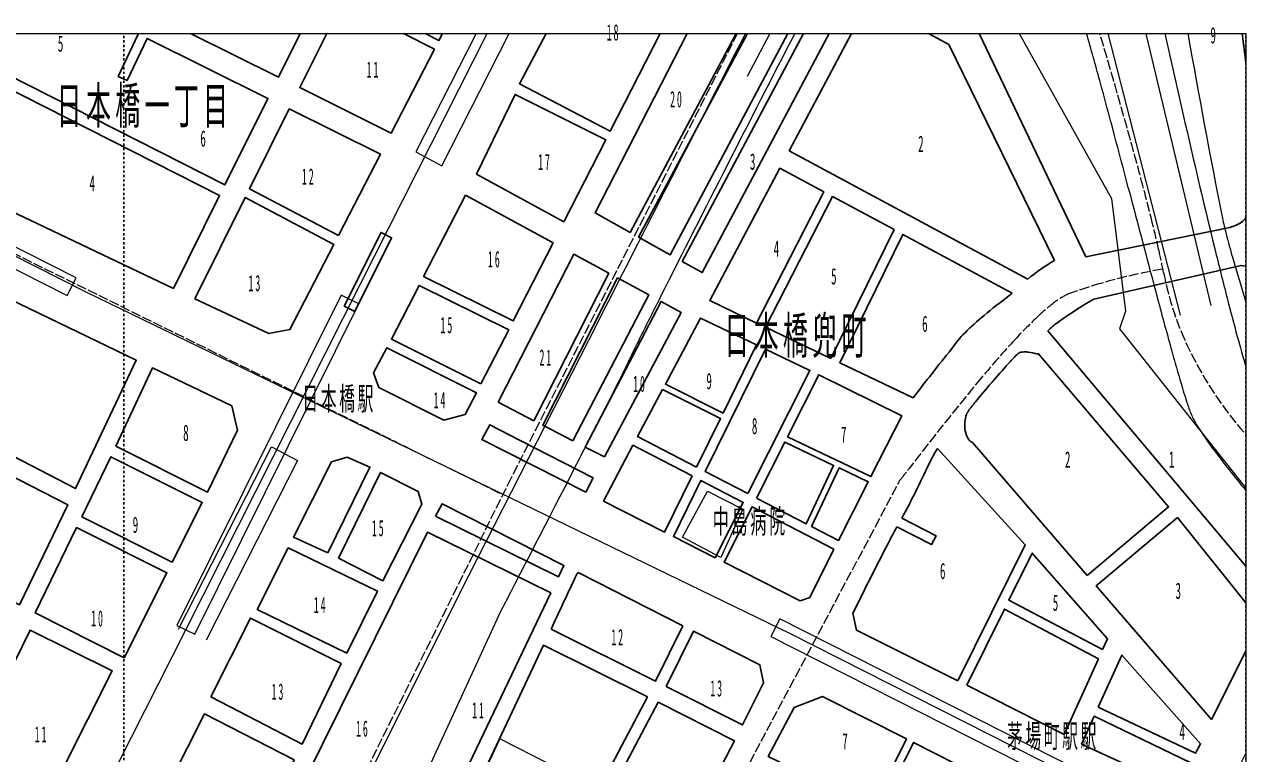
# Model space of a CAD drawing. Units: millimetres, scale not verified. Extents: x -73 to 77, y -72 to 79.
# Drawn here: x 22.6 to 77.1, y 46.5 to 79.1 of the extents above; entities that cross this region are included whole.
import ezdxf
from ezdxf.enums import TextEntityAlignment as Align

# ---------------------------------------------------------------- set-up
doc = ezdxf.new("R2010")
doc.units = ezdxf.units.MM
doc.header["$LTSCALE"] = 0.25
doc.linetypes.add('USER1', pattern=[0.70556, 0.35278, -0.35278])
doc.linetypes.add('USER3', pattern=[2.11668, 1.7639, -0.35278])
for name, color, linetype in [('0-0_01 グリッド', 7, 'USER1'), ('0-4_05 町名', 7, 'Continuous'), ('0-6_07 街区符号', 7, 'Continuous'), ('1-8_25 分離帯等', 7, 'Continuous'), ('1-9_26 道路', 7, 'Continuous')]:
    doc.layers.add(name, color=color, linetype=linetype)
for name, color, linetype, lineweight in [('0-2_03 施設名・公園名', 7, 'Continuous', 18), ('0-7_08 地下鉄', 7, 'Continuous', 18), ('0-C_13 町界', 30, 'USER3', 18), ('0-E_15 病院', 4, 'Continuous', 18), ('1-1_18 高速分離帯', 5, 'Continuous', 18), ('1-7_24 立体交差', 7, 'Continuous', 18), ('1-C_29 川・池', 150, 'Continuous', 18), ('1-D_30 公園・緑地', 3, 'Continuous', 18)]:
    doc.layers.add(name, color=color, linetype=linetype, lineweight=lineweight)
doc.styles.add('ＭＳ ゴシック', font='')
doc.styles.get('ＭＳ ゴシック').set_extended_font_data('MS Gothic')

msp = doc.modelspace()

# ---------------------------------------------------------------- linework, layer by layer
at = {"layer": '0-0_01 グリッド'}
for p, q in [((26.9854, -71.1492), (26.9854, 78.6565)), ((76.9858, -71.1492), (76.9858, 78.6565))]:
    msp.add_line(p, q, dxfattribs=at)
at = {"layer": '0-2_03 施設名・公園名'}
msp.add_lwpolyline([(76.9889, -71.1492), (-73.0153, -71.1492), (-73.0153, 78.6565), (76.9889, 78.6565)], close=True, dxfattribs=at)
at = {"layer": '0-7_08 地下鉄', "color": 4}
msp.add_lwpolyline([(76.9889, 41.412), (70.0005, 45.1383), (56.6982, 51.8848), (25.3449, 67.0988), (4.9718, 77.4176), (2.4941, 78.6565)], dxfattribs=at)
at = {"layer": '0-7_08 地下鉄'}
for points in [[(4.9387, 3.0248), (29.7512, 52.0612), (37.5413, 67.4957), (43.1775, 78.6565)], [(76.9889, 46.5639), (76.0701, 44.7262), (74.0926, 40.8718), (66.9633, 26.9735), (52.522, -1.1793)]]:
    msp.add_lwpolyline(points, dxfattribs=at)
at = {"layer": '0-7_08 地下鉄', "color": 4}
for points in [[(4.0981, 77.2957), (24.4712, 66.9769), (24.8694, 67.7637), (4.4964, 78.0825)], [(55.8242, 51.7639), (69.1271, 45.0163), (76.6454, 41.0083), (77.0602, 41.7862), (69.534, 45.799), (56.2231, 52.5501)]]:
    msp.add_lwpolyline(points, close=True, dxfattribs=at)
at = {"layer": '0-7_08 地下鉄'}
msp.add_lwpolyline([(29.3564, 52.2573), (30.146, 51.8652), (37.4662, 66.5938), (36.6765, 66.9862)], close=True, dxfattribs=at)
at = {"layer": '0-C_13 町界'}
msp.add_line((5.0125, 77.285), (43.8107, 58.1212), dxfattribs=at)
for points in [[(-2.0969, -52.4385), (-1.5677, -51.6447), (2.2708, -40.0436), (5.2984, -27.9967), (5.4162, -22.5287), (5.1813, -17.7661), (8.1799, -12.7097), (17.6457, 5.3995), (25.8265, 21.4579), (33.5139, 37.127), (44.0973, 58.5288), (54.3383, 78.6565)], [(41.8869, 21.9723), (54.8812, 46.1374), (61.5841, 58.7492)]]:
    msp.add_lwpolyline(points, dxfattribs=at)
for centre, radius, start, end in [((-208.0141, -3.9161), 290.4762, 15.54189, 16.51499), ((-95.9381, 27.2623), 174.1443, 14.82202, 15.53913), ((-28.531, 45.0804), 104.422, 13.91165, 14.83227), ((15.5709, 55.9897), 58.9908, 12.70726, 13.92513), ((43.3893, 62.2529), 30.476, 10.86077, 12.72514), ((78.3926, 39.8602), 28.7505, 100.2679, 105.89986), ((86.9604, 70.6137), 13.89, 190.86615, 202.17379), ((70.2915, 64.2935), 3.0012, 113.79553, 127.1249), ((75.1914, 50.8446), 17.3095, 105.66985, 110.67281), ((74.115, 59.2844), 9.3028, 127.28065, 133.20372), ((83.1721, 49.7754), 22.4347, 133.439, 137.23827), ((102.5662, 32.0048), 48.7391, 137.38023, 140.03955), ((89.5468, 71.8599), 16.7564, 202.7819, 221.45784), ((155.0392, -11.4893), 116.8941, 140.21772, 142.75743), ((47.6202, 70.174), 18.0421, 320.71114, 322.75242)]:
    msp.add_arc(centre, radius, start, end, dxfattribs=at)
at = {"layer": '0-E_15 病院'}
msp.add_lwpolyline([(54.5684, 57.4435), (53.5893, 55.2835), (51.8895, 56.2019), (52.9981, 58.2421)], close=True, dxfattribs=at)
at = {"layer": '1-1_18 高速分離帯'}
for p, q in [((55.7711, 78.6565), (54.7634, 76.7355)), ((70.8297, 78.6565), (74.0595, 66.0956))]:
    msp.add_line(p, q, dxfattribs=at)
for points in [[(75.4396, 66.5273), (72.5602, 78.5752), (72.5402, 78.6565)], [(34.0631, 38.1819), (34.7466, 39.2402), (41.9786, 53.7263), (47.7023, 64.9835)], [(36.5201, 36.9868), (40.4131, 45.5462), (43.7866, 52.8884)]]:
    msp.add_lwpolyline(points, dxfattribs=at)
for centre, radius, start, end in [((3525.0167, -1702.2037), 3900.5982, 152.8346, 153.06011), ((1380.1533, -602.8835), 1488.4686, 152.74961, 153.25633), ((-53.396, 42.9462), 128.3492, 15.18274, 16.15447), ((575.8206, 189.852), 514.6011, 192.47895, 192.84037), ((-375.5079, -44.6945), 462.171, 14.59684, 15.21013), ((454.3193, 161.5511), 389.8492, 192.75348, 193.72452), ((1159.9891, 356.1037), 1124.7728, 194.64227, 194.90331), ((278.8795, 118.7375), 209.2609, 193.73344, 194.35109), ((294.7197, -56.184), 273.1307, 153.20881, 153.74074), ((303.2873, 128.1406), 238.2598, 194.91274, 195.49578), ((190.4287, 96.0733), 117.9526, 194.33492, 195.20329), ((133.8412, 80.6704), 59.3063, 195.18009, 196.53981), ((64.5554, 57.2686), 16.5241, 153.43557, 155.57402), ((157.884, 87.7917), 87.3621, 195.47273, 196.45637), ((29.4658, 73.2396), 22.0292, 332.7804, 335.49242), ((-319.8459, 248.4386), 412.8137, 332.7924, 333.33259), ((104.5142, 72.0055), 31.7065, 196.41897, 198.0081), ((83.2696, 65.0742), 9.3599, 197.86161, 201.22349), ((78.1457, 63.2258), 3.9166, 203.15226, 211.09738), ((87.0424, 68.7305), 14.3783, 211.56994, 216.64643), ((110.6375, 86.4332), 43.876, 216.80331, 219.92344), ((-1779.905, 996.6741), 2053.4319, 332.63781, 332.85141)]:
    msp.add_arc(centre, radius, start, end, dxfattribs=at)
at = {"layer": '1-7_24 立体交差'}
for points in [[(42.6828, 78.6565), (39.9963, 73.3744), (41.1586, 72.7578), (44.159, 78.6565)], [(29.4315, 52.0915), (33.5677, 60.2231), (34.7301, 59.6064), (30.6552, 51.5958)]]:
    msp.add_lwpolyline(points, dxfattribs=at)
at = {"layer": '1-8_25 分離帯等'}
msp.add_lwpolyline([(36.8026, 66.4932), (37.2767, 66.2561), (38.9228, 69.549), (38.4494, 69.7853)], close=True, dxfattribs=at)
at = {"layer": '1-9_26 道路'}
for p, q in [((76.9889, 77.3804), (76.8249, 78.6565)), ((68.1608, 65.4), (76.9889, 54.901)), ((69.9137, 54.4925), (64.8011, 60.4194)), ((47.2289, 54.6241), (51.9047, 52.2449)), ((73.9775, 44.9894), (69.6615, 46.9594))]:
    msp.add_line(p, q, dxfattribs=at)
for points in [[(21.4894, 78.6565), (20.7987, 77.3322), (31.4937, 71.9041), (33.4099, 75.7619), (28.0286, 78.4322), (27.1356, 76.5533), (26.7374, 76.7421), (27.6331, 78.6283), (27.577, 78.6565)], [(34.8479, 78.6565), (33.8812, 76.71), (29.9634, 78.6565)], [(36.0296, 78.6565), (34.8293, 76.2398), (38.9062, 74.2168), (40.8307, 77.9523), (39.4568, 78.6565)], [(40.4235, 78.6565), (41.0326, 78.3444), (41.1934, 78.6565)], [(50.8835, 78.6565), (48.6669, 74.306), (44.6182, 76.4144), (45.8061, 78.6565)], [(52.0879, 78.6565), (47.9896, 70.6559), (49.5441, 69.7881), (54.2759, 78.6565)], [(54.7755, 78.6565), (49.9292, 69.5731), (51.3341, 68.7893), (56.5735, 78.6565)], [(57.2732, 78.6565), (51.873, 68.4879), (52.7618, 67.9925), (58.4145, 78.6565)], [(59.4129, 78.6565), (56.6389, 73.423), (67.2719, 67.6976)], [(68.4543, 68.531), (63.7503, 78.158), (62.8381, 78.6565)], [(76.2685, 70.011), (69.851, 68.7008), (65.1036, 78.6565)], [(62.1635, 62.4014), (58.8955, 63.9658), (61.6957, 69.6985), (66.5705, 67.0733)], [(76.9889, 68.2822), (76.7736, 68.3094), (70.2182, 66.8112)], [(67.7115, 64.3593), (67.7357, 64.3779), (73.5393, 57.5424), (69.9137, 54.4925)], [(63.2412, 60.1486), (67.1541, 55.8457), (64.152, 49.7916)], [(61.4373, 56.6546), (62.9793, 55.865), (63.1798, 56.2574), (61.653, 57.0398)], [(76.9889, 53.2701), (73.9389, 57.0715), (70.3167, 54.0253), (75.4548, 48.0687), (76.9889, 51.1062)], [(64.152, 49.7916), (59.6348, 52.0533), (59.4743, 52.8088)], [(51.9047, 52.2449), (50.6803, 49.7744), (46.0259, 52.0878)], [(69.6615, 46.9594), (70.2237, 48.2058), (74.5597, 46.1181), (74.556, 46.1105)]]:
    msp.add_lwpolyline(points, dxfattribs=at)
for points in [[(29.1986, 67.2814), (18.7123, 72.2792), (18.5359, 73.0141), (20.5541, 76.863), (31.2588, 71.43)], [(46.5964, 70.2559), (42.7014, 72.3826), (44.4212, 75.9393), (48.4664, 73.9133)], [(36.5491, 69.642), (32.5906, 71.7325), (34.358, 75.2917), (38.4212, 73.2759)], [(55.1823, 65.7442), (53.0974, 66.7423), (56.2255, 72.6437), (58.1851, 71.5885)], [(40.3484, 67.8161), (42.2163, 71.4414), (46.1148, 69.3133), (44.3392, 65.84)], [(30.1556, 66.8301), (32.3943, 71.337), (36.3465, 69.25), (34.3883, 65.4486), (33.454, 65.2729)], [(58.4972, 64.1564), (55.5799, 65.5533), (58.5737, 71.3794), (61.3071, 69.9073)], [(14.0463, 63.9496), (16.5075, 68.9278), (17.1544, 69.1042), (27.5442, 64.0816), (24.8377, 58.3579)], [(45.2632, 61.3854), (43.6715, 62.2088), (47.045, 68.809), (48.6035, 67.9642)], [(46.9919, 60.4966), (45.6559, 61.1842), (48.9908, 67.7537), (50.3854, 66.9975)], [(42.9033, 63.0308), (38.9131, 65.0311), (40.1465, 67.424), (44.1387, 65.4472)], [(48.4037, 59.7707), (47.5411, 60.2144), (50.9283, 66.7037), (51.822, 66.2189)], [(53.6878, 61.7293), (51.1205, 63.0129), (52.6839, 65.9626), (55.1796, 64.7672)], [(42.2032, 61.6614), (41.2496, 61.4061), (38.3578, 62.8648), (38.1152, 63.5255), (38.7112, 64.639), (42.7021, 62.6381)], [(54.7882, 58.1412), (52.8982, 59.1192), (55.5771, 64.577), (57.5574, 63.6289)], [(26.6347, 60.2499), (28.2622, 63.7426), (31.7948, 62.0486), (32.0594, 60.961), (30.7179, 58.2084)], [(56.5569, 60.6675), (57.955, 63.438), (61.6523, 61.6066), (60.2763, 58.8984)], [(52.5062, 59.3218), (49.8837, 60.6795), (50.9965, 62.779), (53.5714, 61.4916)], [(47.5714, 58.2004), (42.948, 60.5448), (43.3015, 61.2084), (44.6554, 60.5083), (47.9076, 58.8354)], [(19.4971, 60.1886), (24.4919, 57.6427), (22.3352, 53.1823), (17.3391, 55.7155)], [(52.3119, 58.9263), (51.082, 56.4203), (48.3582, 57.8015), (49.677, 60.2899)], [(55.1796, 57.9386), (56.4377, 60.4315), (58.6185, 59.3942), (57.3962, 56.791)], [(25.112, 57.1007), (26.4046, 59.7731), (30.4802, 57.7357), (29.1455, 55.0836)], [(36.0819, 55.4943), (34.5564, 56.1888), (36.2411, 59.5571), (36.9466, 59.7556), (37.9512, 59.3211)], [(36.5553, 55.2573), (38.4232, 59.082), (40.1017, 58.2311), (40.2705, 57.6688), (38.5324, 54.254)], [(57.6318, 56.6694), (58.8572, 59.2805), (60.1564, 58.6624), (58.8293, 56.0496)], [(53.3413, 55.2745), (51.4754, 56.2205), (52.7032, 58.7234), (54.5891, 57.7474)], [(40.8823, 57.1259), (41.1752, 57.6861), (46.6006, 54.9351), (46.3601, 54.4322)], [(58.6295, 55.6569), (57.5622, 53.5065), (57.1212, 53.3597), (53.7347, 55.0747), (54.9811, 57.5448)], [(23.0435, 52.8233), (24.8812, 56.6239), (28.9075, 54.611), (26.9978, 50.8179)], [(32.0015, 39.1961), (40.5151, 56.4224), (46.0149, 53.7083), (37.9568, 36.8052), (37.4042, 36.5372)], [(32.9358, 52.9704), (34.318, 55.7162), (38.2875, 53.7848), (36.9246, 51.0246)], [(70.5972, 51.1782), (66.4251, 53.3824), (67.4683, 55.4874), (70.8163, 51.664)], [(64.5455, 49.5925), (66.2288, 52.9876), (70.416, 50.7759), (68.8884, 47.39)], [(30.8619, 49.0685), (32.632, 52.5856), (36.6793, 50.5554), (34.9402, 46.9669)], [(19.5943, 45.4973), (22.8086, 52.0523), (26.4735, 50.2305), (23.1813, 43.7041)], [(51.1536, 49.5377), (52.3766, 52.0058), (55.3284, 50.5078), (55.4896, 49.7013), (54.5636, 47.8189)], [(46.3739, 32.0854), (38.7746, 35.8575), (38.6995, 36.4838), (45.6848, 51.3712), (50.3178, 49.0685), (48.1619, 44.9595), (48.6325, 44.7173), (50.7912, 48.8318), (54.1929, 47.1171)], [(70.4056, 48.6082), (71.455, 50.935), (74.9656, 46.9835), (74.7458, 46.5556)], [(60.359, 44.1605), (55.7005, 46.4119), (56.8567, 48.5989), (58.119, 49.094), (61.8604, 47.1964)], [(27.9039, 41.2529), (27.5229, 42.2547), (30.578, 48.314), (34.573, 46.2634), (31.2904, 39.5489)], [(66.9081, 44.6367), (65.3826, 41.6683), (60.6752, 44.0038), (62.1752, 47.0365)]]:
    msp.add_lwpolyline(points, close=True, dxfattribs=at)
for centre, radius, start, end in [((76.133, 71.123), 1.1028, 292.30461, 320.90441), ((75.7451, 72.1099), 2.1632, 284.00216, 291.88844), ((72.2149, 61.9401), 7.5883, 119.70818, 130.64702), ((63.0543, 71.1613), 5.3922, 306.77219, 310.70001), ((79.9236, 48.5322), 22.8328, 126.68729, 130.19352), ((78.2157, 52.664), 16.2512, 119.47964, 126.3201), ((72.0859, 57.7775), 10.7124, 130.0845, 136.04466), ((72.0793, 61.1355), 5.7915, 127.04636, 132.57822), ((67.668, 62.0727), 4.5509, 136.36652, 146.61265), ((114.6476, 23.0341), 65.6077, 140.71324, 143.12713), ((72.3392, 58.634), 7.9578, 134.36013, 138.25427), ((67.1891, 63.9253), 0.5743, 124.14363, 136.10094), ((67.0394, 64.1091), 0.3387, 102.9548, 120.63003), ((67.1112, 63.7999), 0.6562, 91.86827, 103.00924), ((67.1329, 63.1842), 1.2723, 83.6787, 91.94427), ((67.0046, 62.0136), 2.4499, 73.22722, 83.70893), ((102.162, 31.7197), 48.1296, 137.98745, 140.66144), ((72.6142, 55.8754), 9.9648, 140.38523, 143.30005), ((65.8731, 61.21), 1.4146, 164.09985, 194.88695), ((65.3255, 61.35), 0.8497, 145.55968, 163.06335), ((65.3321, 61.0461), 0.8499, 193.57504, 214.13564), ((64.9601, 60.7767), 0.391, 212.0513, 246.01005), ((76.6049, 52.4697), 15.4129, 150.11777, 155.76003), ((19.6241, 79.3581), 47.5967, 333.07261, 334.40712), ((41.7592, 68.146), 22.784, 330.82638, 333.00309), ((82.945, 44.8208), 24.5483, 151.17972, 153.15431), ((323.7541, -79.0239), 295.3365, 152.81469, 153.48825), ((49.0041, 53.49), 2.1065, 147.42778, 157.90377), ((178.648, -8.6023), 145.8489, 154.45859, 155.41038)]:
    msp.add_arc(centre, radius, start, end, dxfattribs=at)
at = {"layer": '1-C_29 川・池'}
msp.add_lwpolyline([(66.8913, 78.6565), (70.9982, 71.3008), (71.6155, 66.2734), (71.351, 65.48), (76.9889, 58.381)], dxfattribs=at)
for centre, radius, start, end in [((522.9529, 158.1918), 455.5509, 190.05489, 191.10889), ((93.5276, 74.2398), 18.0001, 192.25568, 194.60174), ((118.2627, 80.6193), 43.5445, 194.51979, 195.91527), ((141.7526, 87.2795), 67.9604, 195.88456, 197.64305)]:
    msp.add_arc(centre, radius, start, end, dxfattribs=at)
at = {"layer": '1-D_30 公園・緑地'}
msp.add_lwpolyline([(48.1667, 44.9495), (43.7383, 47.2022), (41.4343, 42.2912), (49.6068, 38.2818), (52.0335, 42.9472), (48.6373, 44.7076)], close=True, dxfattribs=at)

# ---------------------------------------------------------------- texts
at = {"layer": '0-2_03 施設名・公園名', "insert": (53.229, 56.2591), "char_height": 1.052, "attachment_point": 7, "style": 'ＭＳ ゴシック'}
msp.add_mtext('\\T1.17;\\W0.5;中島病院', dxfattribs=at)
at = {"layer": '0-4_05 町名', "char_height": 1.636, "attachment_point": 7, "style": 'ＭＳ ゴシック'}
for s, insert in [('\\T1.17;\\W0.5;日本橋一丁目', (23.9944, 74.4486)), ('\\T1.17;\\W0.5;日本橋兜町', (53.7457, 64.1884))]:
    msp.add_mtext(s, dxfattribs=dict(at, insert=insert))
at = {"layer": '0-6_07 街区符号', "style": 'ＭＳ ゴシック', "width": 0.5}
for s, p in [('5', (24.0474, 77.625)), ('9', (75.4062, 77.9968)), ('6', (30.3975, 73.3917)), ('2', (62.383, 73.1564)), ('3', (54.8864, 72.3626)), ('4', (25.4586, 71.3925)), ('4', (55.9447, 68.482)), ('5', (58.5024, 67.2473)), ('6', (62.5594, 65.1306)), ('9', (52.9461, 62.573)), ('8', (29.633, 60.2699)), ('8', (54.9746, 60.5738)), ('7', (58.9434, 60.1917)), ('2', (68.9239, 59.0793)), ('1', (73.5541, 59.0793)), ('9', (27.384, 56.1688)), ('6', (63.3531, 54.1063)), ('3', (73.8483, 53.2243)), ('5', (68.3802, 52.6951)), ('7', (59.0019, 46.5115)), ('4', (74.0247, 46.9332))]:
    msp.add_text(s, height=0.7255, dxfattribs=at).set_placement(p, align=Align.BOTTOM_LEFT)
at = {"layer": '0-6_07 街区符号', "char_height": 0.7255, "attachment_point": 7, "style": 'ＭＳ ゴシック'}
for s, insert in [('\\T1.37;\\W0.45;18', (48.5067, 78.3306)), ('\\T1.37;\\W0.45;11', (37.8059, 76.6842)), ('\\T1.37;\\W0.45;20', (51.329, 75.3513)), ('\\T1.37;\\W0.45;17', (45.4495, 72.5683)), ('\\T1.37;\\W0.45;12', (34.9247, 71.9117)), ('\\T1.37;\\W0.45;16', (43.215, 68.2175)), ('\\T1.37;\\W0.45;13', (32.5434, 67.1491)), ('\\T1.37;\\W0.45;15', (41.0984, 65.2777)), ('\\T1.37;\\W0.45;21', (45.5081, 63.8418)), ('\\T1.37;\\W0.45;10', (49.6829, 62.6612)), ('\\T1.37;\\W0.45;14', (40.7897, 61.9456)), ('\\T1.37;\\W0.45;15', (38.0412, 56.2229)), ('\\T1.37;\\W0.45;14', (35.4539, 52.8126)), ('\\T1.37;\\W0.45;10', (25.5319, 52.2001)), ('\\T1.37;\\W0.45;12', (48.7128, 51.3722)), ('\\T1.37;\\W0.45;13', (33.5725, 48.932)), ('\\T1.37;\\W0.45;13', (53.1225, 49.0791)), ('\\T1.37;\\W0.45;11', (42.5095, 48.109)), ('\\T1.37;\\W0.45;16', (37.3356, 47.286)), ('\\T1.37;\\W0.45;11', (23.0184, 47.0407))]:
    msp.add_mtext(s, dxfattribs=dict(at, insert=insert))
at = {"layer": '0-7_08 地下鉄', "char_height": 1.028, "attachment_point": 7, "style": 'ＭＳ ゴシック'}
for s, insert in [('\\T1.17;\\W0.5;日本橋駅', (34.945, 61.7444)), ('\\T1.17;\\W0.5;茅場町駅駅', (66.3424, 46.6927))]:
    msp.add_mtext(s, dxfattribs=dict(at, insert=insert))

doc.saveas('drawing.dxf')
